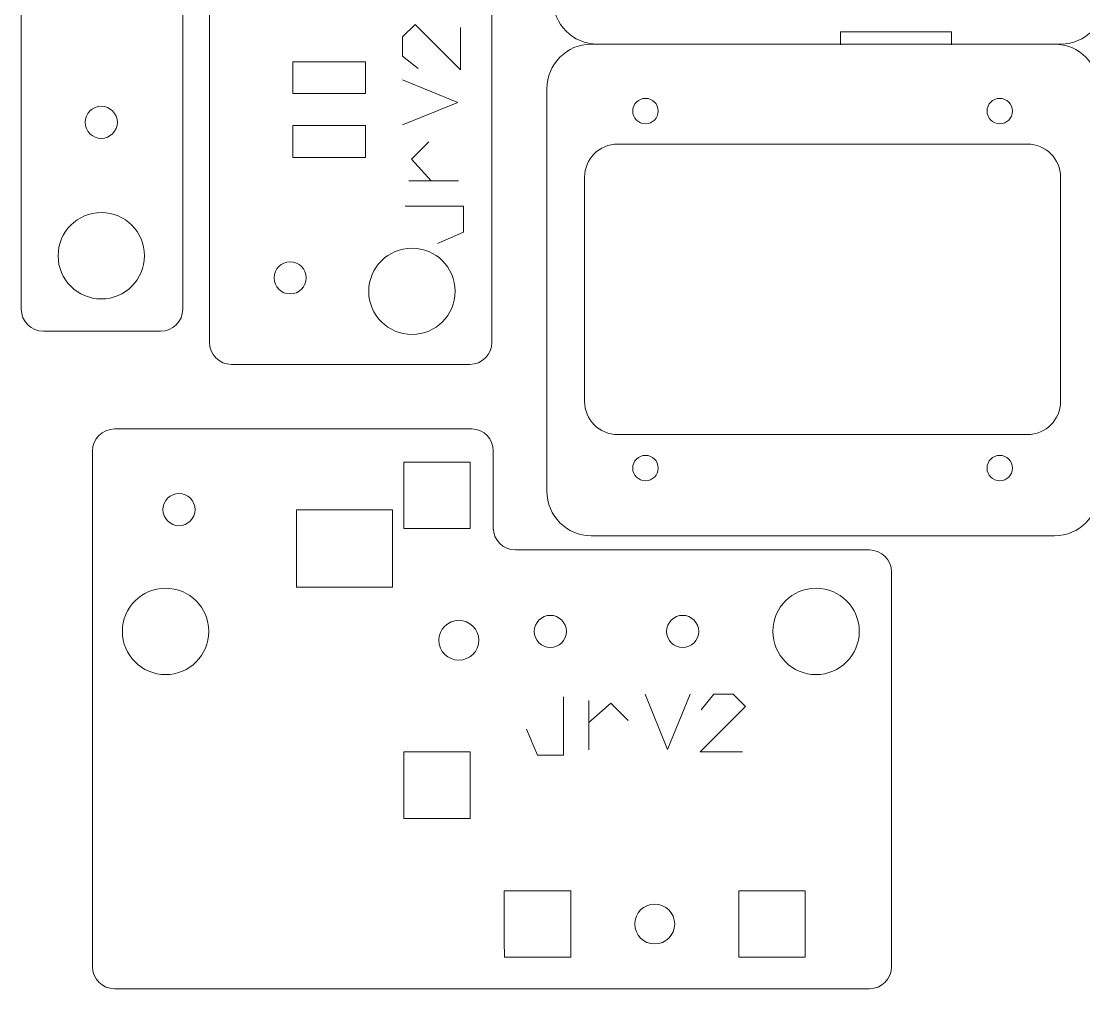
# Model space of a CAD drawing. Header units: inches. Extents: x -16 to 263, y 95 to 274.
# Drawn here: x 29 to 125, y 94.7 to 182.1 of the extents above; entities that cross this region are included whole.
import ezdxf

# ---------------------------------------------------------------- set-up
doc = ezdxf.new("R2010")
doc.units = ezdxf.units.IN
doc.header["$MEASUREMENT"] = 0
doc.layers.add('LAYER_1_0_0', color=7, linetype='Continuous')

# ---------------------------------------------------------------- blocks, each defined once
blk = doc.blocks.new('block 4')
at = {"layer": 'LAYER_1_0_0', "color": 7, "lineweight": 18}
blk.add_open_spline([(69.724, 145.265), (69.724, 145.265), (37.448, 145.265), (37.448, 145.265), (36.343, 145.265), (35.447, 144.37), (35.447, 143.266), (35.447, 143.266), (35.447, 96.702), (35.447, 96.702), (35.447, 95.599), (36.343, 94.703), (37.448, 94.703), (37.448, 94.703), (105.62, 94.703), (105.62, 94.703), (106.725, 94.703), (107.621, 95.599), (107.621, 96.702), (107.621, 96.702), (107.621, 132.334), (107.621, 132.334), (107.621, 133.439), (106.726, 134.334), (105.621, 134.334), (105.621, 134.334), (73.645, 134.334), (73.645, 134.334), (72.541, 134.334), (71.646, 135.229), (71.646, 136.333), (71.646, 136.333), (71.646, 136.178), (71.646, 136.178), (71.646, 136.178), (71.646, 143.266), (71.646, 143.266), (71.646, 144.37), (70.829, 145.265), (69.724, 145.265)], degree=3, knots=[0, 0, 0, 0, 1, 1, 1, 2, 2, 2, 3, 3, 3, 4, 4, 4, 5, 5, 5, 6, 6, 6, 7, 7, 7, 8, 8, 8, 9, 9, 9, 10, 10, 10, 11, 11, 11, 12, 12, 12, 13, 13, 13, 13], dxfattribs=at)
blk = doc.blocks.new('block 5')
at = {"layer": 'LAYER_1_0_0', "color": 7, "lineweight": 18}
blk.add_open_spline([(52.534, 226.264), (52.534, 226.264), (31.018, 226.264), (31.018, 226.264), (29.913, 226.264), (29.017, 225.369), (29.017, 224.264), (29.017, 224.264), (29.017, 156.091), (29.017, 156.091), (29.017, 154.986), (29.913, 154.091), (31.018, 154.091), (31.018, 154.091), (41.604, 154.091), (41.604, 154.091), (42.708, 154.091), (43.603, 154.986), (43.603, 156.09), (43.603, 156.09), (43.603, 188.066), (43.603, 188.066), (43.603, 189.171), (44.498, 190.066), (45.602, 190.066), (45.602, 190.066), (45.446, 190.066), (45.446, 190.066), (45.446, 190.066), (52.534, 190.066), (52.534, 190.066), (53.638, 190.066), (54.534, 190.961), (54.534, 192.066), (54.534, 192.066), (54.534, 224.264), (54.534, 224.264), (54.534, 225.369), (53.638, 226.264), (52.534, 226.264)], degree=3, knots=[0, 0, 0, 0, 1, 1, 1, 2, 2, 2, 3, 3, 3, 4, 4, 4, 5, 5, 5, 6, 6, 6, 7, 7, 7, 8, 8, 8, 9, 9, 9, 10, 10, 10, 11, 11, 11, 12, 12, 12, 13, 13, 13, 13], dxfattribs=at)
blk = doc.blocks.new('block 6')
at = {"layer": 'LAYER_1_0_0', "color": 7, "lineweight": 18}
blk.add_open_spline([(48.017, 151.091), (48.017, 151.091), (69.534, 151.091), (69.534, 151.091), (70.638, 151.091), (71.534, 151.987), (71.534, 153.091), (71.534, 153.091), (71.534, 221.264), (71.534, 221.264), (71.534, 222.369), (70.638, 223.264), (69.534, 223.264), (69.534, 223.264), (58.947, 223.264), (58.947, 223.264), (57.843, 223.264), (56.948, 222.369), (56.948, 221.265), (56.948, 221.265), (56.948, 189.289), (56.948, 189.289), (56.948, 188.185), (56.053, 187.29), (54.948, 187.29), (54.948, 187.29), (55.104, 187.29), (55.104, 187.29), (55.104, 187.29), (48.017, 187.29), (48.017, 187.29), (46.912, 187.29), (46.016, 186.394), (46.016, 185.289), (46.016, 185.289), (46.016, 153.091), (46.016, 153.091), (46.016, 151.987), (46.912, 151.091), (48.017, 151.091)], degree=3, knots=[0, 0, 0, 0, 1, 1, 1, 2, 2, 2, 3, 3, 3, 4, 4, 4, 5, 5, 5, 6, 6, 6, 7, 7, 7, 8, 8, 8, 9, 9, 9, 10, 10, 10, 11, 11, 11, 12, 12, 12, 13, 13, 13, 13], dxfattribs=at)
blk = doc.blocks.new('block 7')
at = {"layer": 'LAYER_1_0_0', "color": 7, "lineweight": 18}
blk.add_open_spline([(81.049, 180.018), (78.84, 180.018), (77.049, 181.822), (77.049, 184.048), (77.049, 184.048), (77.049, 220.325), (77.049, 220.325), (77.049, 222.551), (78.84, 224.355), (81.049, 224.355), (81.049, 224.355), (122.902, 224.355), (122.902, 224.355), (125.111, 224.355), (126.902, 222.551), (126.902, 220.325), (126.902, 220.325), (126.902, 184.048), (126.902, 184.048), (126.902, 181.822), (125.111, 180.018), (122.902, 180.018), (122.902, 180.018), (80.492, 180.018), (80.492, 180.018), (78.283, 180.018), (76.492, 178.21), (76.492, 175.981), (76.492, 175.981), (76.492, 139.651), (76.492, 139.651), (76.492, 137.421), (78.283, 135.614), (80.492, 135.614), (80.492, 135.614), (122.346, 135.614), (122.346, 135.614), (124.555, 135.614), (126.346, 137.421), (126.346, 139.651), (126.346, 139.651), (126.346, 175.981), (126.346, 175.981), (126.346, 178.21), (124.555, 180.018), (122.346, 180.018)], degree=3, knots=[0, 0, 0, 0, 1, 1, 1, 2, 2, 2, 3, 3, 3, 4, 4, 4, 5, 5, 5, 6, 6, 6, 7, 7, 7, 8, 8, 8, 9, 9, 9, 10, 10, 10, 11, 11, 11, 12, 12, 12, 13, 13, 13, 14, 14, 14, 15, 15, 15, 15], dxfattribs=at)
blk = doc.blocks.new('block 23')
at = {"layer": 'LAYER_1_0_0', "color": 1, "lineweight": 18}
blk.add_lwpolyline([(85.363, 121.309), (87.386, 116.311), (89.421, 121.309)], dxfattribs=at)
blk = doc.blocks.new('block 24')
at = {"layer": 'LAYER_1_0_0', "color": 1, "lineweight": 18}
blk.add_lwpolyline([(94.148, 116.089), (90.338, 116.089), (94.43, 120.181), (93.301, 121.309), (91.561, 121.309), (90.432, 119.898)], dxfattribs=at)
blk = doc.blocks.new('block 25')
at = {"layer": 'LAYER_1_0_0', "color": 1, "lineweight": 18}
blk.add_lwpolyline([(74.65, 118.151), (75.65, 115.799), (78.002, 115.799), (78.002, 121.076)], dxfattribs=at)
blk = doc.blocks.new('block 26')
at = {"layer": 'LAYER_1_0_0', "color": 1, "lineweight": 18}
blk.add_lwpolyline([(80.294, 120.738), (80.294, 116.269)], dxfattribs=at)
blk = doc.blocks.new('block 27')
at = {"layer": 'LAYER_1_0_0', "color": 1, "lineweight": 18}
blk.add_lwpolyline([(83.829, 118.922), (82.263, 120.488), (80.294, 118.739)], dxfattribs=at)
blk = doc.blocks.new('block 28')
at = {"layer": 'LAYER_1_0_0', "color": 1, "lineweight": 18}
blk.add_lwpolyline([(103.02, 179.97), (103.02, 181.139)], dxfattribs=at)
blk = doc.blocks.new('block 35')
at = {"layer": 'LAYER_1_0_0', "color": 1, "lineweight": 18}
blk.add_lwpolyline([(63.456, 172.738), (68.454, 174.761), (63.456, 176.796)], dxfattribs=at)
blk = doc.blocks.new('block 36')
at = {"layer": 'LAYER_1_0_0', "color": 1, "lineweight": 18}
blk.add_lwpolyline([(68.677, 181.523), (68.677, 177.713), (64.585, 181.806), (63.456, 180.677), (63.456, 178.937), (64.867, 177.808)], dxfattribs=at)
blk = doc.blocks.new('block 37')
at = {"layer": 'LAYER_1_0_0', "color": 1, "lineweight": 18}
blk.add_lwpolyline([(66.615, 162.025), (68.966, 163.026), (68.966, 165.377), (63.69, 165.377)], dxfattribs=at)
blk = doc.blocks.new('block 38')
at = {"layer": 'LAYER_1_0_0', "color": 1, "lineweight": 18}
blk.add_lwpolyline([(64.027, 167.67), (68.496, 167.67)], dxfattribs=at)
blk = doc.blocks.new('block 39')
at = {"layer": 'LAYER_1_0_0', "color": 1, "lineweight": 18}
blk.add_lwpolyline([(65.844, 171.204), (64.277, 169.639), (66.027, 167.67)], dxfattribs=at)
blk = doc.blocks.new('block 52')
at = {"layer": 'LAYER_1_0_0', "color": 1, "lineweight": 18}
blk.add_open_spline([(88.033, 100.545), (88.033, 101.539), (87.226, 102.346), (86.232, 102.346), (85.239, 102.346), (84.432, 101.539), (84.432, 100.545), (84.432, 99.551), (85.239, 98.745), (86.232, 98.745), (87.226, 98.745), (88.033, 99.551), (88.033, 100.545)], degree=3, knots=[0, 0, 0, 0, 1, 1, 1, 2, 2, 2, 3, 3, 3, 4, 4, 4, 4], dxfattribs=at)
blk = doc.blocks.new('block 53')
at = {"layer": 'LAYER_1_0_0', "color": 1, "lineweight": 18}
blk.add_open_spline([(104.703, 126.978), (104.703, 129.132), (102.957, 130.878), (100.803, 130.878), (98.649, 130.878), (96.903, 129.132), (96.903, 126.978), (96.903, 124.824), (98.649, 123.078), (100.803, 123.078), (102.957, 123.078), (104.703, 124.824), (104.703, 126.978)], degree=3, knots=[0, 0, 0, 0, 1, 1, 1, 2, 2, 2, 3, 3, 3, 4, 4, 4, 4], dxfattribs=at)
blk = doc.blocks.new('block 54')
at = {"layer": 'LAYER_1_0_0', "color": 1, "lineweight": 18}
blk.add_open_spline([(78.253, 126.979), (78.253, 127.78), (77.604, 128.429), (76.803, 128.429), (76.002, 128.429), (75.353, 127.78), (75.353, 126.979), (75.353, 126.178), (76.002, 125.529), (76.803, 125.529), (77.604, 125.529), (78.253, 126.178), (78.253, 126.979)], degree=3, knots=[0, 0, 0, 0, 1, 1, 1, 2, 2, 2, 3, 3, 3, 4, 4, 4, 4], dxfattribs=at)
blk = doc.blocks.new('block 55')
at = {"layer": 'LAYER_1_0_0', "color": 1, "lineweight": 18}
blk.add_open_spline([(44.714, 137.978), (44.714, 138.779), (44.065, 139.429), (43.264, 139.429), (42.463, 139.429), (41.814, 138.779), (41.814, 137.978), (41.814, 137.178), (42.463, 136.528), (43.264, 136.528), (44.065, 136.528), (44.714, 137.178), (44.714, 137.978)], degree=3, knots=[0, 0, 0, 0, 1, 1, 1, 2, 2, 2, 3, 3, 3, 4, 4, 4, 4], dxfattribs=at)
blk = doc.blocks.new('block 56')
at = {"layer": 'LAYER_1_0_0', "color": 1, "lineweight": 18}
blk.add_open_spline([(45.952, 126.978), (45.952, 129.132), (44.206, 130.878), (42.052, 130.878), (39.898, 130.878), (38.152, 129.132), (38.152, 126.978), (38.152, 124.824), (39.898, 123.078), (42.052, 123.078), (44.206, 123.078), (45.952, 124.824), (45.952, 126.978)], degree=3, knots=[0, 0, 0, 0, 1, 1, 1, 2, 2, 2, 3, 3, 3, 4, 4, 4, 4], dxfattribs=at)
blk = doc.blocks.new('block 57')
at = {"layer": 'LAYER_1_0_0', "color": 1, "lineweight": 18}
blk.add_lwpolyline([(93.819, 97.544), (99.819, 97.544), (99.82, 103.545), (93.821, 103.545), (93.819, 97.544)], dxfattribs=at)
blk = doc.blocks.new('block 58')
at = {"layer": 'LAYER_1_0_0', "color": 1, "lineweight": 18}
blk.add_open_spline([(72.649, 97.544), (72.649, 97.544), (78.646, 97.544), (78.646, 97.544), (78.644, 97.544), (78.646, 103.545), (78.646, 103.545), (78.646, 103.545), (72.647, 103.545), (72.647, 103.545), (72.647, 103.545), (72.647, 97.544), (72.649, 97.544)], degree=3, knots=[0, 0, 0, 0, 1, 1, 1, 2, 2, 2, 3, 3, 3, 4, 4, 4, 4], dxfattribs=at)
blk = doc.blocks.new('block 59')
at = {"layer": 'LAYER_1_0_0', "color": 1, "lineweight": 18}
blk.add_open_spline([(90.204, 126.979), (90.204, 127.78), (89.555, 128.429), (88.753, 128.429), (87.953, 128.429), (87.304, 127.78), (87.304, 126.979), (87.304, 126.178), (87.953, 125.529), (88.753, 125.529), (89.555, 125.529), (90.204, 126.178), (90.204, 126.979)], degree=3, knots=[0, 0, 0, 0, 1, 1, 1, 2, 2, 2, 3, 3, 3, 4, 4, 4, 4], dxfattribs=at)
blk = doc.blocks.new('block 60')
at = {"layer": 'LAYER_1_0_0', "color": 1, "lineweight": 18}
blk.add_lwpolyline([(63.574, 116.089), (63.574, 110.094), (69.473, 110.091), (69.574, 110.091), (69.575, 116.089), (63.576, 116.089)], dxfattribs=at)
blk = doc.blocks.new('block 61')
at = {"layer": 'LAYER_1_0_0', "color": 1, "lineweight": 18}
blk.add_lwpolyline([(53.877, 137.959), (53.877, 130.96), (62.54, 130.96), (62.54, 137.959), (53.877, 137.959)], dxfattribs=at)
blk = doc.blocks.new('block 62')
at = {"layer": 'LAYER_1_0_0', "color": 1, "lineweight": 18}
blk.add_open_spline([(70.339, 126.177), (70.339, 127.172), (69.533, 127.978), (68.539, 127.978), (67.545, 127.978), (66.739, 127.172), (66.739, 126.177), (66.739, 125.184), (67.545, 124.378), (68.539, 124.378), (69.533, 124.378), (70.339, 125.184), (70.339, 126.177)], degree=3, knots=[0, 0, 0, 0, 1, 1, 1, 2, 2, 2, 3, 3, 3, 4, 4, 4, 4], dxfattribs=at)
blk = doc.blocks.new('block 63')
at = {"layer": 'LAYER_1_0_0', "color": 1, "lineweight": 18}
blk.add_lwpolyline([(63.574, 142.264), (63.574, 136.267), (69.473, 136.264), (69.574, 136.265), (69.575, 142.264), (63.574, 142.264)], dxfattribs=at)
blk = doc.blocks.new('block 65')
at = {"layer": 'LAYER_1_0_0', "color": 1, "lineweight": 18}
blk.add_open_spline([(36.247, 157.009), (38.401, 157.009), (40.147, 158.755), (40.147, 160.909), (40.147, 163.063), (38.401, 164.809), (36.247, 164.809), (34.093, 164.809), (32.347, 163.063), (32.347, 160.909), (32.347, 158.755), (34.093, 157.009), (36.247, 157.009)], degree=3, knots=[0, 0, 0, 0, 1, 1, 1, 2, 2, 2, 3, 3, 3, 4, 4, 4, 4], dxfattribs=at)
blk = doc.blocks.new('block 68')
at = {"layer": 'LAYER_1_0_0', "color": 1, "lineweight": 18}
blk.add_open_spline([(36.247, 171.508), (37.048, 171.508), (37.697, 172.157), (37.697, 172.958), (37.697, 173.759), (37.048, 174.408), (36.247, 174.408), (35.446, 174.408), (34.797, 173.759), (34.797, 172.958), (34.797, 172.157), (35.446, 171.508), (36.247, 171.508)], degree=3, knots=[0, 0, 0, 0, 1, 1, 1, 2, 2, 2, 3, 3, 3, 4, 4, 4, 4], dxfattribs=at)
blk = doc.blocks.new('block 72')
at = {"layer": 'LAYER_1_0_0', "color": 1, "lineweight": 18}
blk.add_open_spline([(64.304, 161.595), (62.15, 161.595), (60.404, 159.849), (60.404, 157.695), (60.404, 155.541), (62.15, 153.795), (64.304, 153.795), (66.457, 153.795), (68.203, 155.541), (68.203, 157.695), (68.203, 159.849), (66.457, 161.595), (64.304, 161.595)], degree=3, knots=[0, 0, 0, 0, 1, 1, 1, 2, 2, 2, 3, 3, 3, 4, 4, 4, 4], dxfattribs=at)
blk = doc.blocks.new('block 75')
at = {"layer": 'LAYER_1_0_0', "color": 1, "lineweight": 18}
blk.add_open_spline([(53.304, 160.358), (52.503, 160.358), (51.854, 159.709), (51.854, 158.908), (51.854, 158.107), (52.503, 157.458), (53.304, 157.458), (54.105, 157.458), (54.754, 158.107), (54.754, 158.908), (54.754, 159.709), (54.105, 160.358), (53.304, 160.358)], degree=3, knots=[0, 0, 0, 0, 1, 1, 1, 2, 2, 2, 3, 3, 3, 4, 4, 4, 4], dxfattribs=at)
blk = doc.blocks.new('block 77')
at = {"layer": 'LAYER_1_0_0', "color": 1, "lineweight": 18}
blk.add_lwpolyline([(60.104, 169.771), (60.104, 172.659), (53.542, 172.659), (53.542, 169.771), (60.104, 169.771)], dxfattribs=at)
blk = doc.blocks.new('block 78')
at = {"layer": 'LAYER_1_0_0', "color": 1, "lineweight": 18}
blk.add_lwpolyline([(60.104, 175.546), (60.104, 178.434), (53.542, 178.434), (53.542, 175.546), (60.104, 175.546)], dxfattribs=at)
blk = doc.blocks.new('block 81')
at = {"layer": 'LAYER_1_0_0', "color": 1, "lineweight": 18}
blk.add_lwpolyline([(113.02, 179.97), (113.02, 181.139), (103.02, 181.139)], dxfattribs=at)
blk = doc.blocks.new('block 82')
at = {"layer": 'LAYER_1_0_0', "color": 1, "lineweight": 18}
blk.add_open_spline([(79.894, 147.754), (79.894, 146.098), (81.237, 144.754), (82.894, 144.754), (82.894, 144.754), (119.893, 144.754), (119.893, 144.754), (121.551, 144.754), (122.893, 146.098), (122.893, 147.754), (122.893, 147.754), (122.893, 167.993), (122.893, 167.993), (122.893, 169.65), (121.551, 170.993), (119.893, 170.993), (119.893, 170.993), (82.894, 170.993), (82.894, 170.993), (81.237, 170.993), (79.894, 169.65), (79.894, 167.993), (79.894, 167.993), (79.894, 147.754), (79.894, 147.754)], degree=3, knots=[0, 0, 0, 0, 1, 1, 1, 2, 2, 2, 3, 3, 3, 4, 4, 4, 5, 5, 5, 6, 6, 6, 7, 7, 7, 8, 8, 8, 8], dxfattribs=at)
blk = doc.blocks.new('block 90')
at = {"layer": 'LAYER_1_0_0', "color": 1, "lineweight": 18}
blk.add_open_spline([(118.544, 141.727), (118.544, 142.362), (118.029, 142.877), (117.394, 142.877), (116.759, 142.877), (116.244, 142.362), (116.244, 141.727), (116.244, 141.091), (116.759, 140.577), (117.394, 140.577), (118.029, 140.577), (118.544, 141.091), (118.544, 141.727), (118.544, 141.727), (118.544, 141.727), (118.544, 141.727)], degree=3, knots=[0, 0, 0, 0, 1, 1, 1, 2, 2, 2, 3, 3, 3, 4, 4, 4, 5, 5, 5, 5], dxfattribs=at)
blk = doc.blocks.new('block 91')
at = {"layer": 'LAYER_1_0_0', "color": 1, "lineweight": 18}
blk.add_open_spline([(86.544, 141.727), (86.544, 142.362), (86.03, 142.877), (85.394, 142.877), (84.759, 142.877), (84.244, 142.362), (84.244, 141.727), (84.244, 141.091), (84.759, 140.577), (85.394, 140.577), (86.03, 140.577), (86.544, 141.091), (86.544, 141.727), (86.544, 141.727), (86.544, 141.727), (86.544, 141.727)], degree=3, knots=[0, 0, 0, 0, 1, 1, 1, 2, 2, 2, 3, 3, 3, 4, 4, 4, 5, 5, 5, 5], dxfattribs=at)
blk = doc.blocks.new('block 92')
at = {"layer": 'LAYER_1_0_0', "color": 1, "lineweight": 18}
blk.add_open_spline([(86.544, 173.972), (86.544, 174.608), (86.029, 175.122), (85.394, 175.122), (84.759, 175.122), (84.244, 174.608), (84.244, 173.972), (84.244, 173.337), (84.759, 172.823), (85.394, 172.823), (86.029, 172.823), (86.544, 173.337), (86.544, 173.972), (86.544, 173.972), (86.544, 173.972), (86.544, 173.972)], degree=3, knots=[0, 0, 0, 0, 1, 1, 1, 2, 2, 2, 3, 3, 3, 4, 4, 4, 5, 5, 5, 5], dxfattribs=at)
blk = doc.blocks.new('block 93')
at = {"layer": 'LAYER_1_0_0', "color": 1, "lineweight": 18}
blk.add_open_spline([(118.544, 173.972), (118.544, 174.607), (118.029, 175.122), (117.394, 175.122), (116.759, 175.122), (116.244, 174.607), (116.244, 173.972), (116.244, 173.337), (116.759, 172.822), (117.394, 172.822), (118.029, 172.822), (118.544, 173.337), (118.544, 173.972), (118.544, 173.972), (118.544, 173.972), (118.544, 173.972)], degree=3, knots=[0, 0, 0, 0, 1, 1, 1, 2, 2, 2, 3, 3, 3, 4, 4, 4, 5, 5, 5, 5], dxfattribs=at)

msp = doc.modelspace()

# ---------------------------------------------------------------- block references
at = {"layer": 'LAYER_1_0_0'}
for name in ['block 5', 'block 7', 'block 6', 'block 36', 'block 28', 'block 81', 'block 78', 'block 35', 'block 92', 'block 93', 'block 68', 'block 77', 'block 39', 'block 82', 'block 38', 'block 37', 'block 65', 'block 72', 'block 75', 'block 4', 'block 63', 'block 91', 'block 90', 'block 55', 'block 61', 'block 56', 'block 53', 'block 62', 'block 54', 'block 59', 'block 25', 'block 23', 'block 24', 'block 26', 'block 27', 'block 60', 'block 58', 'block 57', 'block 52']:
    msp.add_blockref(name, (0, 0), dxfattribs=at)

doc.saveas('drawing.dxf')
